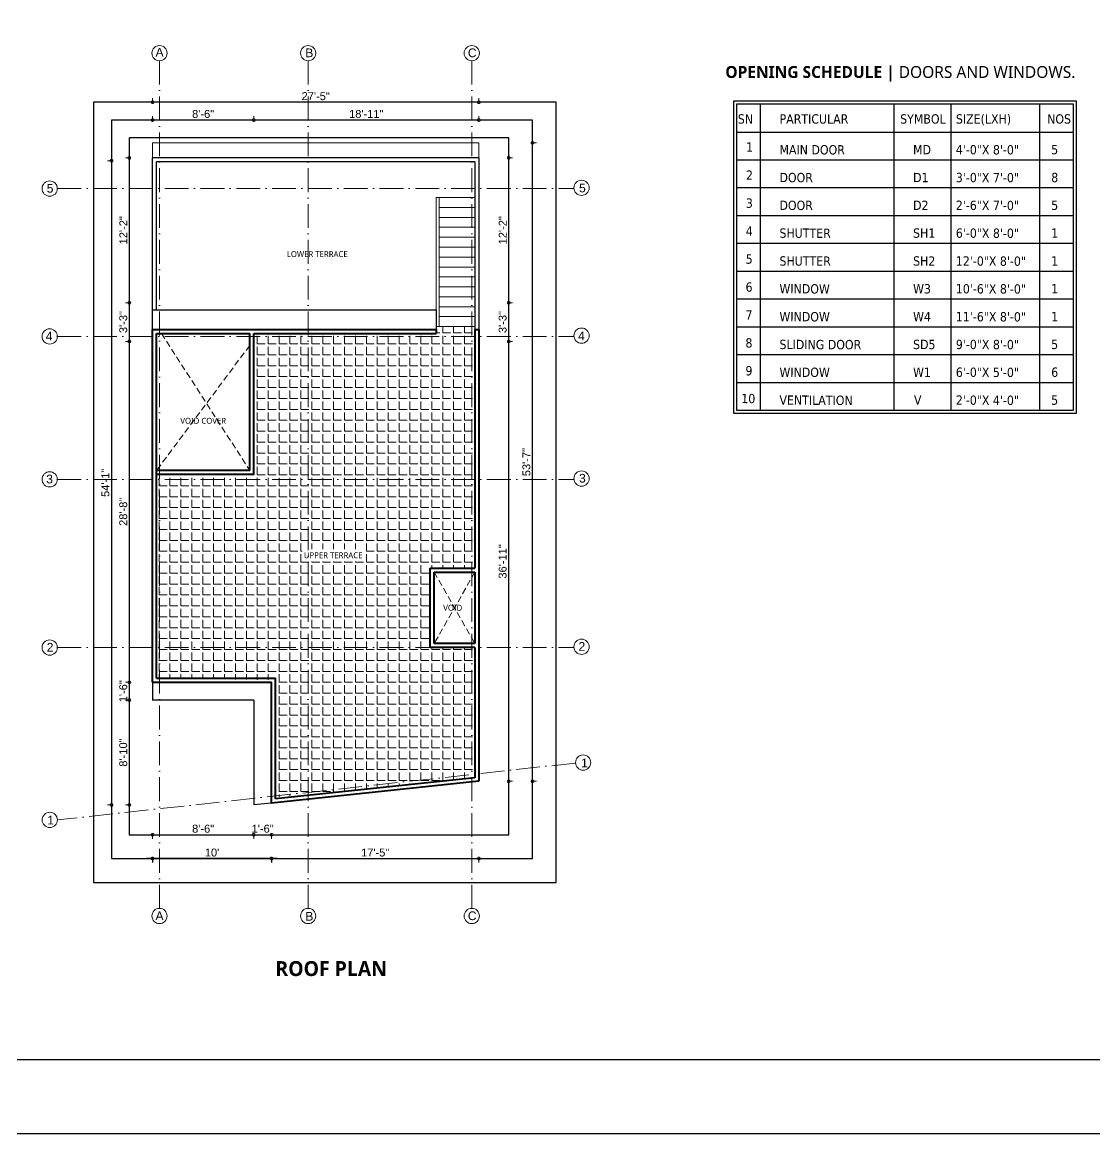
# Model space of a CAD drawing. Header units: inches. Extents: x -71 to 2682309, y -3332 to 801571.
# Drawn here: x 2656225 to 2657306, y 799331 to 800451 of the extents above; entities that cross this region are included whole.
import ezdxf

# ---------------------------------------------------------------- set-up
doc = ezdxf.new("R2010")
doc.units = ezdxf.units.IN
doc.header["$MEASUREMENT"] = 0
doc.header["$PDMODE"] = 99
doc.linetypes.add('ACAD_ISO10W100', pattern=[18, 12, -3, 0, -3])
doc.linetypes.add('HIDDEN2', pattern=[0.1875, 0.125, -0.0625])
for name, color, linetype, lineweight in [('BORDER', 5, 'Continuous', 60), ('dimension EA', 251, 'Continuous', 5), ('ele 2', 30, 'Continuous', 30), ('ELE2 RA', 130, 'Continuous', 20), ('hatch EA', 253, 'Continuous', 5), ('Overhang EA', 164, 'HIDDEN2', 5), ('stair EA', 132, 'Continuous', 5), ('Text', 7, 'Continuous', 20), ('TEXT RA', 254, 'Continuous', 20), ('TEXTURE EA', 8, 'ACAD_ISO10W100', 9), ('wall EA', 24, 'Continuous', 40), ('WALL__HALF_NEW', 42, 'Continuous', 30)]:
    doc.layers.add(name, color=color, linetype=linetype, lineweight=lineweight)
doc.layers.add('lettring', color=7, linetype='Continuous')
doc.layers.add('text EA', color=7, linetype='Continuous')
doc.styles.add('EAPL', font='arial.ttf', dxfattribs={"height": 8})
doc.styles.add('S-111', font='tahoma.ttf', dxfattribs={"height": 10})
doc.styles.get("Standard").update_dxf_attribs({"font": 'arial.ttf'})
doc.dimstyles.new('EA Copy of 1-8', dxfattribs={"dimtxt": 8, "dimasz": 6, "dimexe": 4, "dimexo": 6, "dimgap": 2, "dimtad": 1, "dimdec": 0, "dimzin": 0, "dimdsep": 46, "dimlunit": 3, "dimtxsty": 'EAPL', "dimblk": 'DOTSMALL', "dimcen": -0.09, "dimdle": 6, "dimclrd": 256, "dimclre": 256, "dimclrt": 256, "dimadec": 0, "dimazin": 0, "dimtfac": 8, "dimtdec": 0, "dimtix": 1, "dimtmove": 0, "dimatfit": 3, "dimldrblk": 'OPEN30', "dimfxl": 1, "dimfxlon": 1, "dimtolj": 1, "dimtzin": 0, "dimlwd": -1, "dimlwe": -1, "dimarcsym": 0})

# ---------------------------------------------------------------- blocks, each defined once
blk = doc.blocks.new('_DotSmall')
at = {"color": 0, "linetype": 'ByBlock', "const_width": 0.5}
blk.add_lwpolyline([(-0.0625, 0, 1), (0.0625, 0, 1)], format="xyb", close=True, dxfattribs=at)
blk = doc.blocks.new('*D405')
at = {"layer": 'Defpoints', "color": 0, "transparency": 16777216}
for p in [(2656458.3, 800352.1), (2656356.4, 800329.1), (2656458.3, 800137)]:
    blk.add_point(p, dxfattribs=at)
at = {"layer": 'dimension EA', "transparency": 16777216}
for p, q in [((2656356.4, 800351.1), (2656356.4, 800356.1)), ((2656458.3, 800351.1), (2656458.3, 800356.1)), ((2656350.4, 800352.1), (2656464.3, 800352.1))]:
    blk.add_line(p, q, dxfattribs=at)
at = {"layer": 'dimension EA', "transparency": 16777216, "xscale": 6, "yscale": 6, "zscale": 6, "rotation": 180}
blk.add_blockref('_DotSmall', (2656356.4, 800352.1), dxfattribs=at)
at = {"layer": 'dimension EA', "transparency": 16777216, "xscale": 6, "yscale": 6, "zscale": 6}
blk.add_blockref('_DotSmall', (2656458.3, 800352.1), dxfattribs=at)
at = {"layer": 'dimension EA', "transparency": 16777216, "insert": (2656407.3, 800358.2), "char_height": 8, "attachment_point": 5, "style": 'EAPL'}
blk.add_mtext('\\A1;8\'-6"', dxfattribs=at)
blk = doc.blocks.new('_Open30')
at = {"color": 0, "linetype": 'ByBlock', "lineweight": -2}
for p, q in [((-1, 0.27), (0, 0)), ((0, 0), (-1, -0.27)), ((0, 0), (-1, 0))]:
    blk.add_line(p, q, dxfattribs=at)
blk = doc.blocks.new('*D406')
at = {"layer": 'Defpoints', "color": 0, "transparency": 16777216}
for p in [(2656685.3, 800352.1), (2656685.3, 800329.1), (2656458.3, 800137)]:
    blk.add_point(p, dxfattribs=at)
at = {"layer": 'dimension EA', "transparency": 16777216}
for p, q in [((2656458.3, 800351.1), (2656458.3, 800356.1)), ((2656685.3, 800351.1), (2656685.3, 800356.1)), ((2656452.3, 800352.1), (2656691.3, 800352.1))]:
    blk.add_line(p, q, dxfattribs=at)
at = {"layer": 'dimension EA', "transparency": 16777216, "xscale": 6, "yscale": 6, "zscale": 6, "rotation": 180}
blk.add_blockref('_DotSmall', (2656458.3, 800352.1), dxfattribs=at)
at = {"layer": 'dimension EA', "transparency": 16777216, "xscale": 6, "yscale": 6, "zscale": 6}
blk.add_blockref('_DotSmall', (2656685.3, 800352.1), dxfattribs=at)
at = {"layer": 'dimension EA', "transparency": 16777216, "insert": (2656571.8, 800358.2), "char_height": 8, "attachment_point": 5, "style": 'EAPL'}
blk.add_mtext('\\A1;18\'-11"', dxfattribs=at)
blk = doc.blocks.new('*D407')
at = {"layer": 'Defpoints', "color": 0, "transparency": 16777216}
for p in [(2656685.3, 800314), (2656685.3, 800168), (2656715.4, 800168)]:
    blk.add_point(p, dxfattribs=at)
at = {"layer": 'dimension EA', "transparency": 16777216}
for p, q in [((2656714.4, 800314), (2656719.4, 800314)), ((2656715.4, 800320), (2656715.4, 800162)), ((2656714.4, 800168), (2656719.4, 800168))]:
    blk.add_line(p, q, dxfattribs=at)
at = {"layer": 'dimension EA', "transparency": 16777216, "xscale": 6, "yscale": 6, "zscale": 6}
for p, rotation in [((2656715.4, 800314), 90), ((2656715.4, 800168), 270)]:
    blk.add_blockref('_DotSmall', p, dxfattribs=dict(at, rotation=rotation))
at = {"layer": 'dimension EA', "transparency": 16777216, "insert": (2656709.4, 800241), "char_height": 8, "attachment_point": 5, "rotation": 90, "style": 'EAPL'}
blk.add_mtext('\\A1;12\'-2"', dxfattribs=at)
blk = doc.blocks.new('*D408')
at = {"layer": 'Defpoints', "color": 0, "transparency": 16777216}
for p in [(2656685.3, 800168), (2656685.3, 800129), (2656715.4, 800129)]:
    blk.add_point(p, dxfattribs=at)
at = {"layer": 'dimension EA', "transparency": 16777216}
for p, q in [((2656714.4, 800168), (2656719.4, 800168)), ((2656715.4, 800174), (2656715.4, 800123)), ((2656714.4, 800129), (2656719.4, 800129))]:
    blk.add_line(p, q, dxfattribs=at)
at = {"layer": 'dimension EA', "transparency": 16777216, "xscale": 6, "yscale": 6, "zscale": 6}
for p, rotation in [((2656715.4, 800168), 90), ((2656715.4, 800129), 270)]:
    blk.add_blockref('_DotSmall', p, dxfattribs=dict(at, rotation=rotation))
at = {"layer": 'dimension EA', "transparency": 16777216, "insert": (2656709.3, 800148.5), "char_height": 8, "attachment_point": 5, "rotation": 90, "style": 'EAPL'}
blk.add_mtext('\\A1;3\'-3"', dxfattribs=at)
blk = doc.blocks.new('*D415')
at = {"layer": 'Defpoints', "color": 0, "transparency": 16777216}
for p in [(2656685.3, 800129), (2656685.3, 799685.7), (2656715.4, 799685.7)]:
    blk.add_point(p, dxfattribs=at)
at = {"layer": 'dimension EA', "transparency": 16777216}
for p, q in [((2656715.4, 800135), (2656715.4, 799679.7)), ((2656714.4, 800129), (2656719.4, 800129)), ((2656714.4, 799685.7), (2656719.4, 799685.7))]:
    blk.add_line(p, q, dxfattribs=at)
at = {"layer": 'dimension EA', "transparency": 16777216, "xscale": 6, "yscale": 6, "zscale": 6}
for p, rotation in [((2656715.4, 800129), 90), ((2656715.4, 799685.7), 270)]:
    blk.add_blockref('_DotSmall', p, dxfattribs=dict(at, rotation=rotation))
at = {"layer": 'dimension EA', "transparency": 16777216, "insert": (2656709.3, 799907.3), "char_height": 8, "attachment_point": 5, "rotation": 90, "style": 'EAPL'}
blk.add_mtext('\\A1;36\'-11"', dxfattribs=at)
blk = doc.blocks.new('*D416')
at = {"layer": 'Defpoints', "color": 0, "transparency": 16777216}
for p in [(2656356.3, 799767.5), (2656458.3, 799661.9), (2656458.3, 799631.9)]:
    blk.add_point(p, dxfattribs=at)
at = {"layer": 'dimension EA', "transparency": 16777216}
for p, q in [((2656350.3, 799631.9), (2656464.3, 799631.9)), ((2656356.3, 799632.9), (2656356.3, 799627.9)), ((2656458.3, 799632.9), (2656458.3, 799627.9))]:
    blk.add_line(p, q, dxfattribs=at)
at = {"layer": 'dimension EA', "transparency": 16777216, "xscale": 6, "yscale": 6, "zscale": 6, "rotation": 180}
blk.add_blockref('_DotSmall', (2656356.3, 799631.9), dxfattribs=at)
at = {"layer": 'dimension EA', "transparency": 16777216, "xscale": 6, "yscale": 6, "zscale": 6}
blk.add_blockref('_DotSmall', (2656458.3, 799631.9), dxfattribs=at)
at = {"layer": 'dimension EA', "transparency": 16777216, "insert": (2656407.3, 799637.9), "char_height": 8, "attachment_point": 5, "style": 'EAPL'}
blk.add_mtext('\\A1;8\'-6"', dxfattribs=at)
blk = doc.blocks.new('*D417')
at = {"layer": 'Defpoints', "color": 0, "transparency": 16777216}
for p in [(2656458.3, 799661.9), (2656476.3, 799663.7), (2656476.3, 799631.9)]:
    blk.add_point(p, dxfattribs=at)
at = {"layer": 'dimension EA', "transparency": 16777216}
for p, q in [((2656458.3, 799631.9), (2656452.3, 799631.9)), ((2656458.3, 799632.9), (2656458.3, 799627.9)), ((2656458.3, 799631.9), (2656476.3, 799631.9)), ((2656476.3, 799632.9), (2656476.3, 799627.9)), ((2656476.3, 799631.9), (2656482.3, 799631.9))]:
    blk.add_line(p, q, dxfattribs=at)
at = {"layer": 'dimension EA', "transparency": 16777216, "xscale": 6, "yscale": 6, "zscale": 6}
blk.add_blockref('_DotSmall', (2656458.3, 799631.9), dxfattribs=at)
at = {"layer": 'dimension EA', "transparency": 16777216, "xscale": 6, "yscale": 6, "zscale": 6, "rotation": 180}
blk.add_blockref('_DotSmall', (2656476.3, 799631.9), dxfattribs=at)
at = {"layer": 'dimension EA', "transparency": 16777216, "insert": (2656467.3, 799637.9), "char_height": 8, "attachment_point": 5, "style": 'EAPL'}
blk.add_mtext('\\A1;1\'-6"', dxfattribs=at)
blk = doc.blocks.new('*D404')
at = {"layer": 'Defpoints', "color": 0, "transparency": 16777216}
for p in [(2656332.9, 799767.5), (2656356.3, 799767.5), (2656458.3, 799661.9)]:
    blk.add_point(p, dxfattribs=at)
at = {"layer": 'dimension EA', "transparency": 16777216}
for p, q in [((2656332.9, 799655.9), (2656332.9, 799773.5)), ((2656333.9, 799767.5), (2656328.9, 799767.5)), ((2656333.9, 799661.9), (2656328.9, 799661.9))]:
    blk.add_line(p, q, dxfattribs=at)
at = {"layer": 'dimension EA', "transparency": 16777216, "xscale": 6, "yscale": 6, "zscale": 6}
for p, rotation in [((2656332.9, 799767.5), 90), ((2656332.9, 799661.9), 270)]:
    blk.add_blockref('_DotSmall', p, dxfattribs=dict(at, rotation=rotation))
at = {"layer": 'dimension EA', "transparency": 16777216, "insert": (2656326.8, 799714.7), "char_height": 8, "attachment_point": 5, "rotation": 90, "style": 'EAPL'}
blk.add_mtext('\\A1;8\'-10"', dxfattribs=at)
blk = doc.blocks.new('*D411')
at = {"layer": 'Defpoints', "color": 0, "transparency": 16777216}
for p in [(2656332.9, 799785.5), (2656356.3, 799785.5), (2656356.3, 799767.5)]:
    blk.add_point(p, dxfattribs=at)
at = {"layer": 'dimension EA', "transparency": 16777216}
for p, q in [((2656333.9, 799785.5), (2656328.9, 799785.5)), ((2656332.9, 799785.5), (2656332.9, 799791.5)), ((2656332.9, 799767.5), (2656332.9, 799785.5)), ((2656333.9, 799767.5), (2656328.9, 799767.5)), ((2656332.9, 799767.5), (2656332.9, 799761.5))]:
    blk.add_line(p, q, dxfattribs=at)
at = {"layer": 'dimension EA', "transparency": 16777216, "xscale": 6, "yscale": 6, "zscale": 6}
for p, rotation in [((2656332.9, 799785.5), 270), ((2656332.9, 799767.5), 90)]:
    blk.add_blockref('_DotSmall', p, dxfattribs=dict(at, rotation=rotation))
at = {"layer": 'dimension EA', "transparency": 16777216, "insert": (2656326.8, 799776.5), "char_height": 8, "attachment_point": 5, "rotation": 90, "style": 'EAPL'}
blk.add_mtext('\\A1;1\'-6"', dxfattribs=at)
blk = doc.blocks.new('*D412')
at = {"layer": 'Defpoints', "color": 0, "transparency": 16777216}
for p in [(2656332.9, 800129), (2656356.3, 800129), (2656356.3, 799785.5)]:
    blk.add_point(p, dxfattribs=at)
at = {"layer": 'dimension EA', "transparency": 16777216}
for p, q in [((2656332.9, 799779.5), (2656332.9, 800135)), ((2656333.9, 800129), (2656328.9, 800129)), ((2656333.9, 799785.5), (2656328.9, 799785.5))]:
    blk.add_line(p, q, dxfattribs=at)
at = {"layer": 'dimension EA', "transparency": 16777216, "xscale": 6, "yscale": 6, "zscale": 6}
for p, rotation in [((2656332.9, 800129), 90), ((2656332.9, 799785.5), 270)]:
    blk.add_blockref('_DotSmall', p, dxfattribs=dict(at, rotation=rotation))
at = {"layer": 'dimension EA', "transparency": 16777216, "insert": (2656326.8, 799957.3), "char_height": 8, "attachment_point": 5, "rotation": 90, "style": 'EAPL'}
blk.add_mtext('\\A1;28\'-8"', dxfattribs=at)
blk = doc.blocks.new('*D413')
at = {"layer": 'Defpoints', "color": 0, "transparency": 16777216}
for p in [(2656332.9, 800168), (2656356.3, 800168), (2656356.3, 800129)]:
    blk.add_point(p, dxfattribs=at)
at = {"layer": 'dimension EA', "transparency": 16777216}
for p, q in [((2656333.9, 800168), (2656328.9, 800168)), ((2656332.9, 800123), (2656332.9, 800174)), ((2656333.9, 800129), (2656328.9, 800129))]:
    blk.add_line(p, q, dxfattribs=at)
at = {"layer": 'dimension EA', "transparency": 16777216, "xscale": 6, "yscale": 6, "zscale": 6}
for p, rotation in [((2656332.9, 800168), 90), ((2656332.9, 800129), 270)]:
    blk.add_blockref('_DotSmall', p, dxfattribs=dict(at, rotation=rotation))
at = {"layer": 'dimension EA', "transparency": 16777216, "insert": (2656326.8, 800148.5), "char_height": 8, "attachment_point": 5, "rotation": 90, "style": 'EAPL'}
blk.add_mtext('\\A1;3\'-3"', dxfattribs=at)
blk = doc.blocks.new('*D414')
at = {"layer": 'Defpoints', "color": 0, "transparency": 16777216}
for p in [(2656332.9, 800314), (2656356.3, 800314), (2656356.3, 800168)]:
    blk.add_point(p, dxfattribs=at)
at = {"layer": 'dimension EA', "transparency": 16777216}
for p, q in [((2656333.9, 800314), (2656328.9, 800314)), ((2656332.9, 800162), (2656332.9, 800320)), ((2656333.9, 800168), (2656328.9, 800168))]:
    blk.add_line(p, q, dxfattribs=at)
at = {"layer": 'dimension EA', "transparency": 16777216, "xscale": 6, "yscale": 6, "zscale": 6}
for p, rotation in [((2656332.9, 800314), 90), ((2656332.9, 800168), 270)]:
    blk.add_blockref('_DotSmall', p, dxfattribs=dict(at, rotation=rotation))
at = {"layer": 'dimension EA', "transparency": 16777216, "insert": (2656326.9, 800241), "char_height": 8, "attachment_point": 5, "rotation": 90, "style": 'EAPL'}
blk.add_mtext('\\A1;12\'-2"', dxfattribs=at)
blk = doc.blocks.new('*D402')
at = {"layer": 'Defpoints', "color": 0, "transparency": 16777216}
for p in [(2656356.4, 800311.1), (2656314.9, 799661.9), (2656458.3, 799661.9)]:
    blk.add_point(p, dxfattribs=at)
at = {"layer": 'dimension EA', "transparency": 16777216}
for p, q in [((2656315.9, 800311.1), (2656310.9, 800311.1)), ((2656314.9, 800317.1), (2656314.9, 799655.9)), ((2656315.9, 799661.9), (2656310.9, 799661.9))]:
    blk.add_line(p, q, dxfattribs=at)
at = {"layer": 'dimension EA', "transparency": 16777216, "xscale": 6, "yscale": 6, "zscale": 6}
for p, rotation in [((2656314.9, 800311.1), 90), ((2656314.9, 799661.9), 270)]:
    blk.add_blockref('_DotSmall', p, dxfattribs=dict(at, rotation=rotation))
at = {"layer": 'dimension EA', "transparency": 16777216, "insert": (2656308.8, 799986.5), "char_height": 8, "attachment_point": 5, "rotation": 90, "style": 'EAPL'}
blk.add_mtext('\\A1;54\'-1"', dxfattribs=at)
blk = doc.blocks.new('*D403')
at = {"layer": 'Defpoints', "color": 0, "transparency": 16777216}
for p in [(2656685.3, 799685.7), (2656476.3, 799663.7), (2656685.3, 799607.9)]:
    blk.add_point(p, dxfattribs=at)
at = {"layer": 'dimension EA', "transparency": 16777216}
for p, q in [((2656470.3, 799607.9), (2656691.3, 799607.9)), ((2656476.3, 799608.9), (2656476.3, 799603.9)), ((2656685.3, 799608.9), (2656685.3, 799603.9))]:
    blk.add_line(p, q, dxfattribs=at)
at = {"layer": 'dimension EA', "transparency": 16777216, "xscale": 6, "yscale": 6, "zscale": 6, "rotation": 180}
blk.add_blockref('_DotSmall', (2656476.3, 799607.9), dxfattribs=at)
at = {"layer": 'dimension EA', "transparency": 16777216, "xscale": 6, "yscale": 6, "zscale": 6}
blk.add_blockref('_DotSmall', (2656685.3, 799607.9), dxfattribs=at)
at = {"layer": 'dimension EA', "transparency": 16777216, "insert": (2656580.8, 799613.9), "char_height": 8, "attachment_point": 5, "style": 'EAPL'}
blk.add_mtext('\\A1;17\'-5"', dxfattribs=at)
blk = doc.blocks.new('*D409')
at = {"layer": 'Defpoints', "color": 0, "transparency": 16777216}
for p in [(2656685.3, 800329.1), (2656739.4, 800329.1), (2656685.3, 799685.7)]:
    blk.add_point(p, dxfattribs=at)
at = {"layer": 'dimension EA', "transparency": 16777216}
for p, q in [((2656739.4, 799679.7), (2656739.4, 800335.1)), ((2656738.4, 800329.1), (2656743.4, 800329.1)), ((2656738.4, 799685.7), (2656743.4, 799685.7))]:
    blk.add_line(p, q, dxfattribs=at)
at = {"layer": 'dimension EA', "transparency": 16777216, "xscale": 6, "yscale": 6, "zscale": 6}
for p, rotation in [((2656739.4, 800329.1), 90), ((2656739.4, 799685.7), 270)]:
    blk.add_blockref('_DotSmall', p, dxfattribs=dict(at, rotation=rotation))
at = {"layer": 'dimension EA', "transparency": 16777216, "insert": (2656733.3, 800007.4), "char_height": 8, "attachment_point": 5, "rotation": 90, "style": 'EAPL'}
blk.add_mtext('\\A1;53\'-7"', dxfattribs=at)
blk = doc.blocks.new('*D410')
at = {"layer": 'Defpoints', "color": 0, "transparency": 16777216}
for p in [(2656356.4, 800370), (2656356.4, 800328.5), (2656685.3, 800328.5)]:
    blk.add_point(p, dxfattribs=at)
at = {"layer": 'dimension EA', "transparency": 16777216}
for p, q in [((2656691.3, 800370), (2656350.4, 800370)), ((2656356.4, 800369), (2656356.4, 800374)), ((2656685.3, 800369), (2656685.3, 800374))]:
    blk.add_line(p, q, dxfattribs=at)
at = {"layer": 'dimension EA', "transparency": 16777216, "xscale": 6, "yscale": 6, "zscale": 6, "rotation": 180}
blk.add_blockref('_DotSmall', (2656356.4, 800370), dxfattribs=at)
at = {"layer": 'dimension EA', "transparency": 16777216, "xscale": 6, "yscale": 6, "zscale": 6}
blk.add_blockref('_DotSmall', (2656685.3, 800370), dxfattribs=at)
at = {"layer": 'dimension EA', "transparency": 16777216, "insert": (2656520.8, 800376.1), "char_height": 8, "attachment_point": 5, "style": 'EAPL'}
blk.add_mtext('\\A1;27\'-5"', dxfattribs=at)
blk = doc.blocks.new('*D481')
at = {"layer": 'Defpoints', "color": 0, "transparency": 16777216}
for p in [(2656356.3, 799809.5), (2656476.3, 799687.7), (2656356.3, 799607.9)]:
    blk.add_point(p, dxfattribs=at)
at = {"layer": 'lettring', "transparency": 16777216}
for p, q in [((2656482.3, 799607.9), (2656350.3, 799607.9)), ((2656356.3, 799608.9), (2656356.3, 799603.9)), ((2656476.3, 799608.9), (2656476.3, 799603.9))]:
    blk.add_line(p, q, dxfattribs=at)
at = {"layer": 'lettring', "transparency": 16777216, "xscale": 6, "yscale": 6, "zscale": 6, "rotation": 180}
blk.add_blockref('_DotSmall', (2656356.3, 799607.9), dxfattribs=at)
at = {"layer": 'lettring', "transparency": 16777216, "xscale": 6, "yscale": 6, "zscale": 6}
blk.add_blockref('_DotSmall', (2656476.3, 799607.9), dxfattribs=at)
at = {"layer": 'lettring', "transparency": 16777216, "insert": (2656416.3, 799613.9), "char_height": 8, "attachment_point": 5, "style": 'EAPL'}
blk.add_mtext("\\A1;10'", dxfattribs=at)

msp = doc.modelspace()

# ---------------------------------------------------------------- hatches: boundary and pattern name
at = {"layer": 'hatch EA', "transparency": 33554585}
h = msp.add_hatch(dxfattribs=at)
h.set_pattern_fill('ANGLE', color=256, scale=40)
h.set_pattern_definition([(0, (11434.874, 7664.52), (0, 11), [8, -3]), (90, (11434.874, 7664.52), (-11, 7e-16), [8, -3])])
h.paths.add_polyline_path([(2656681.3, 800144), (2656681.3, 799900.5), (2656636.3, 799900.5), (2656636.3, 799820.5), (2656681.3, 799820.5), (2656681.3, 799689.3), (2656480.3, 799669.8), (2656480.3, 799787.9), (2656360.3, 799789.5), (2656360.3, 799995), (2656458.3, 799995), (2656458.3, 800137), (2656642.3, 800137), (2656642.3, 800144)])
h.paths.add_polyline_path([(2656507, 799907.2), (2656569.5, 799907.2), (2656569.5, 799919.8), (2656507, 799919.8)], flags=16)

# ---------------------------------------------------------------- linework, layer by layer
at = {"layer": 'BORDER', "lineweight": 30}
msp.add_lwpolyline([(2658534, 801496), (2656997.9, 801496), (2655557.4, 801496), (2655557.4, 800447.6), (2655557.4, 799405.3), (2656997.9, 799405.3), (2658534, 799405.3)], dxfattribs=at)
at = {"layer": 'Defpoints'}
for points in [[(2655428.8, 801570.8), (2658596.8, 801570.8), (2658596.8, 799330.5), (2655428.8, 799330.5)], [(2656296.9, 799583.9), (2656763.4, 799583.9), (2656763.4, 800370), (2656296.9, 800370)], [(2656314.9, 799607.9), (2656739.4, 799607.9), (2656739.4, 800352), (2656314.9, 800352)], [(2656332.9, 799631.9), (2656715.4, 799631.9), (2656715.4, 800334.3), (2656332.9, 800334)]]:
    msp.add_lwpolyline(points, close=True, dxfattribs=at)
at = {"layer": 'ele 2'}
for p, q in [((2656968.9, 800368.1), (2656968.9, 800059.7)), ((2657103.6, 800368.1), (2657103.6, 800059.7)), ((2657161.3, 800368.1), (2657161.3, 800059.7)), ((2657250.6, 800368.1), (2657250.6, 800059.7)), ((2656945, 800340), (2657285, 800340)), ((2656945, 800312), (2657285, 800312)), ((2656945, 800284), (2657285, 800284)), ((2656945, 800255.9), (2657285, 800255.9)), ((2656945, 800227.9), (2657285, 800227.9)), ((2656945, 800199.8), (2657285, 800199.8)), ((2656945, 800171.8), (2657285, 800171.8)), ((2656945, 800143.8), (2657285, 800143.8)), ((2656945, 800115.7), (2657285, 800115.7)), ((2656945, 800087.7), (2657285, 800087.7))]:
    msp.add_line(p, q, dxfattribs=at)
for points in [[(2656942, 800056.7), (2657288, 800056.7), (2657288, 800371.1), (2656942, 800371.1)], [(2656945, 800059.7), (2657285, 800059.7), (2657285, 800368.1), (2656945, 800368.1)]]:
    msp.add_lwpolyline(points, close=True, dxfattribs=at)
at = {"layer": 'ELE2 RA'}
for p, q in [((2656685.3, 800329.1), (2656356.4, 800329.1)), ((2656356.4, 800290.6), (2656356.4, 800329.1)), ((2656685.3, 800329.1), (2656685.3, 800290.6))]:
    msp.add_line(p, q, dxfattribs=at)
at = {"layer": 'Overhang EA', "ltscale": 50}
for p, q in [((2656365.3, 800137), (2656454.3, 799999)), ((2656454.3, 800125), (2656360.3, 799999)), ((2656681.3, 799896.5), (2656640.3, 799824.5)), ((2656640.3, 799896.5), (2656681.3, 799824.5))]:
    msp.add_line(p, q, dxfattribs=at)
at = {"layer": 'stair EA'}
for p, q in [((2656681.3, 800274), (2656642.3, 800274)), ((2656642.3, 800274), (2656642.3, 800141)), ((2656645.3, 800274), (2656645.3, 800144)), ((2656681.3, 800264), (2656645.3, 800264)), ((2656681.3, 800254), (2656645.3, 800254)), ((2656681.3, 800244), (2656645.3, 800244)), ((2656681.3, 800234), (2656645.3, 800234)), ((2656681.3, 800224), (2656645.3, 800224)), ((2656681.3, 800214), (2656645.3, 800214)), ((2656681.3, 800204), (2656645.3, 800204)), ((2656681.3, 800194), (2656645.3, 800194)), ((2656681.3, 800184), (2656645.3, 800184)), ((2656681.3, 800174), (2656645.3, 800174)), ((2656681.3, 800164), (2656645.3, 800164)), ((2656681.3, 800154), (2656645.3, 800154)), ((2656681.3, 800144), (2656642.3, 800144))]:
    msp.add_line(p, q, dxfattribs=at)
at = {"layer": 'TEXTURE EA', "linetype": 'ACAD_ISO10W100', "ltscale": 2}
for p, q in [((2656363.3, 800411.8), (2656363.3, 799557.6)), ((2656513.2, 800411.8), (2656513.2, 799557.6)), ((2656678.2, 800411.8), (2656678.2, 799557.6)), ((2656260.3, 800283), (2656781.2, 800283)), ((2656260.3, 800134), (2656781.2, 800134)), ((2656260.3, 799990), (2656781.2, 799990)), ((2656260.3, 799820.5), (2656781.2, 799820.5)), ((2656782.8, 799704.1), (2656260.3, 799646.8))]:
    msp.add_line(p, q, dxfattribs=at)
at = {"layer": 'TEXTURE EA', "linetype": 'ByBlock', "ltscale": 2}
for centre in [(2656363.3, 800419.5), (2656513.2, 800419.5), (2656678.2, 800419.5), (2656252.6, 800283), (2656788.9, 800283.8), (2656788.9, 800134.8), (2656252.6, 800134), (2656252.6, 799990), (2656788.9, 799990.8), (2656788.9, 799821.3), (2656252.6, 799820.5), (2656790.5, 799704.6), (2656252.7, 799646.8), (2656363.3, 799550), (2656513.2, 799550), (2656678.2, 799550)]:
    msp.add_circle(centre, 7.69, dxfattribs=at)
at = {"layer": 'wall EA'}
for p, q in [((2656356.3, 799785.5), (2656356.3, 800141)), ((2656356.3, 800141), (2656642.3, 800141)), ((2656360.3, 800137), (2656454.3, 800137)), ((2656360.3, 799995), (2656360.3, 800137)), ((2656454.3, 799999), (2656454.3, 800137)), ((2656458.3, 799995), (2656458.3, 800137)), ((2656458.3, 800137), (2656642.3, 800137)), ((2656642.3, 800141), (2656642.3, 800137)), ((2656681.3, 800141), (2656681.3, 799900.5)), ((2656681.3, 800141), (2656685.3, 800141)), ((2656685.3, 800141), (2656685.3, 799685.7)), ((2656454.3, 799999), (2656360.3, 799999)), ((2656458.3, 799995), (2656458.3, 799999)), ((2656360.3, 799789.5), (2656360.3, 799995)), ((2656458.3, 799995), (2656360.3, 799995)), ((2656636.3, 799900.5), (2656681.3, 799900.5)), ((2656636.3, 799820.5), (2656636.3, 799900.5)), ((2656640.3, 799896.5), (2656681.3, 799896.5)), ((2656640.3, 799824.5), (2656640.3, 799896.5)), ((2656681.3, 799896.5), (2656681.3, 799824.5)), ((2656681.3, 799820.5), (2656636.3, 799820.5)), ((2656681.3, 799824.5), (2656640.3, 799824.5)), ((2656681.3, 799820.5), (2656681.3, 799689.3)), ((2656356.3, 799785.5), (2656476.3, 799785.5)), ((2656360.3, 799789.5), (2656480.3, 799789.5)), ((2656476.3, 799663.7), (2656476.3, 799785.5)), ((2656480.3, 799668.2), (2656480.3, 799789.5)), ((2656685.3, 799685.7), (2656476.3, 799663.7)), ((2656681.3, 799689.3), (2656480.3, 799668.2))]:
    msp.add_line(p, q, dxfattribs=at)
at = {"layer": 'WALL__HALF_NEW'}
for p, q in [((2656356.3, 800168), (2656356.3, 800314)), ((2656685.3, 800314), (2656356.3, 800314)), ((2656685.3, 800314), (2656685.3, 800168)), ((2656360.3, 800161), (2656360.3, 800310)), ((2656681.3, 800310), (2656360.3, 800310)), ((2656681.3, 800310), (2656681.3, 800141)), ((2656356.3, 800129), (2656356.3, 800168)), ((2656685.3, 800168), (2656685.3, 800129)), ((2656356.3, 800161), (2656642.3, 800161)), ((2656642.3, 800161), (2656642.3, 800141)), ((2656356.3, 799785.5), (2656356.3, 799767.5)), ((2656458.3, 799767.5), (2656356.3, 799767.5)), ((2656458.3, 799767.5), (2656458.3, 799661.9)), ((2656476.3, 799663.7), (2656458.3, 799661.9))]:
    msp.add_line(p, q, dxfattribs=at)

# ---------------------------------------------------------------- texts
at = {"layer": 'Text', "ltscale": 0.5, "style": 'S-111'}
for s, p in [('SN', (2656946.4, 800348.5)), ('SYMBOL', (2657110.1, 800348.5)), ('SIZE(LXH)', (2657166.3, 800348.5)), ('NOS', (2657258.3, 800348.5))]:
    msp.add_text(s, height=9.4, dxfattribs=at).set_placement(p)
at = {"layer": 'Text', "ltscale": 0.75, "style": 'S-111'}
msp.add_text('PARTICULAR', height=9.4, dxfattribs=at).set_placement((2656988.5, 800348.5))
for s, height, p in [('1', 9.4, (2656954.7, 800320.2)), ('MAIN DOOR', 9.4, (2656988.4, 800317.6)), ('MD', 9.4, (2657123.1, 800317.6)), ('4\'-0"X 8\'-0"', 9.405, (2657166.2, 800317.6)), ('5', 9.4, (2657262.4, 800317.6)), ('2', 9.4, (2656954.6, 800291.9)), ('DOOR', 9.4, (2656988.4, 800289.5)), ('D1', 9.4, (2657123.1, 800289.5)), ('3\'-0"X 7\'-0"', 9.405, (2657166.2, 800289.5)), ('8', 9.4, (2657262.4, 800289.5)), ('3', 9.4, (2656954.5, 800263.7)), ('DOOR', 9.4, (2656988.4, 800261.5)), ('D2', 9.4, (2657123.1, 800261.5)), ('2\'-6"X 7\'-0"', 9.405, (2657166.2, 800261.5)), ('5', 9.4, (2657262.4, 800261.5)), ('4', 9.4, (2656954.4, 800235.5)), ('SHUTTER', 9.4, (2656988.4, 800233.5)), ('SH1', 9.4, (2657123.1, 800233.5)), ('6\'-0"X 8\'-0"', 9.405, (2657166.2, 800233.5)), ('1', 9.4, (2657262.4, 800233.5)), ('5', 9.4, (2656954.3, 800207.3)), ('SHUTTER', 9.4, (2656988.4, 800205.4)), ('SH2', 9.4, (2657123.1, 800205.4)), ('12\'-0"X 8\'-0"', 9.405, (2657166.2, 800205.4)), ('1', 9.4, (2657262.4, 800205.4)), ('6', 9.4, (2656954.2, 800179.1)), ('WINDOW', 9.4, (2656988.4, 800177.4)), ('W3', 9.4, (2657123.1, 800177.4)), ('10\'-6"X 8\'-0"', 9.405, (2657166.2, 800177.4)), ('1', 9.4, (2657262.4, 800177.4)), ('7', 9.4, (2656954.1, 800150.9)), ('WINDOW', 9.4, (2656988.4, 800149.3)), ('W4', 9.4, (2657123.1, 800149.3)), ('11\'-6"X 8\'-0"', 9.405, (2657166.2, 800149.3)), ('1', 9.4, (2657262.4, 800149.3)), ('8', 9.4, (2656954.1, 800122.8)), ('SLIDING DOOR', 9.405, (2656988.4, 800121.3)), ('SD5', 9.4, (2657123.1, 800121.3)), ('9\'-0"X 8\'-0"', 9.405, (2657166.2, 800121.3)), ('5', 9.4, (2657262.4, 800121.3)), ('9', 9.4, (2656954.1, 800094.8)), ('WINDOW', 9.4, (2656988.4, 800093.3)), ('W1', 9.4, (2657123.1, 800093.3)), ('6\'-0"X 5\'-0"', 9.405, (2657166.2, 800093.3)), ('6', 9.4, (2657262.4, 800093.3)), ('10', 9.4, (2656949.9, 800066.8)), ('VENTILATION', 9.405, (2656988.4, 800065.2)), ('V', 9.4, (2657124, 800065.3)), ('2\'-0"X 4\'-0"', 9.405, (2657166.2, 800065.2)), ('5', 9.4, (2657262.4, 800065.2))]:
    msp.add_text(s, height=height, rotation=359.8014, dxfattribs=at).set_placement(p)
at = {"layer": 'Text', "attachment_point": 5}
for s, insert, char_height, width in [('{\\fTrebuchet MS|b1|i0|c0|p34;OPENING SCHEDULE | \\fTrebuchet MS|b0|i0|c0|p34;DOORS AND WINDOWS.}', (2657110.3, 800398.6), 12, 363.033), ('{\\fTrebuchet MS|b1|i0|c0|p34;ROOF PLAN}', (2656536.4, 799496.9), 15, 319.193)]:
    msp.add_mtext(s, dxfattribs=dict(at, insert=insert, char_height=char_height, width=width))
at = {"layer": 'text EA', "char_height": 6, "width": 87.916, "attachment_point": 2}
for s, insert in [('{\\fTrebuchet MS|b0|i0|c0|p34;LOWER TERRACE}', (2656522.4, 800220)), ('{\\fTrebuchet MS|b0|i0|c0|p34;VOID COVER}', (2656407.4, 800052)), ('{\\fTrebuchet MS|b0|i0|c0|p34;UPPER TERRACE}', (2656538.4, 799916.5)), ('{\\fTrebuchet MS|b0|i0|c0|p34;VOID}', (2656659, 799863.6))]:
    msp.add_mtext(s, dxfattribs=dict(at, insert=insert))
at = {"layer": 'TEXT RA', "char_height": 8.76, "attachment_point": 1}
for s, insert in [('A', (2656359.3, 800424.7)), ('B', (2656510.3, 800424.2)), ('C', (2656674.2, 800424.2)), ('5', (2656249.6, 800287.7)), ('5', (2656786.3, 800288)), ('4', (2656248.6, 800138.7)), ('4', (2656785.3, 800139)), ('3', (2656249.1, 799994.7)), ('3', (2656786.3, 799995.5)), ('2', (2656249.6, 799825.2)), ('2', (2656785.8, 799826)), ('1', (2656788.4, 799708.7)), ('1', (2656250.1, 799651)), ('A', (2656359.3, 799554.6)), ('B', (2656510.3, 799554.1)), ('C', (2656674.2, 799554.6))]:
    msp.add_mtext_dynamic_manual_height_columns(s, width=8.764, gutter_width=43.8, heights=[0], dxfattribs=dict(at, insert=insert))

# ---------------------------------------------------------------- dimensions: what is measured, and where the dimension line sits
at = {"layer": 'dimension EA'}
for base, p1, p2, picture, middle in [((2656356.4, 800370), (2656685.3, 800328.5), (2656356.4, 800328.5), '*D410', (2656520.8, 800376.1)), ((2656458.3, 800352.1), (2656356.4, 800329.1), (2656458.3, 800137), '*D405', (2656407.3, 800358.2)), ((2656458.3, 799631.9), (2656356.3, 799767.5), (2656458.3, 799661.9), '*D416', (2656407.3, 799637.9)), ((2656685.3, 799607.9), (2656476.3, 799663.7), (2656685.3, 799685.7), '*D403', (2656580.8, 799613.9))]:
    dim = msp.add_linear_dim(base=base, p1=p1, p2=p2, dimstyle='EA Copy of 1-8', dxfattribs=at)
    dim.commit()
    dim.dimension.update_dxf_attribs({"geometry": picture, "text_midpoint": middle})
for base, p1, p2, picture, middle in [((2656685.3, 800352.1), (2656458.3, 800137), (2656685.3, 800329.1), '*D406', (2656571.8, 800358.2)), ((2656476.3, 799631.9), (2656458.3, 799661.9), (2656476.3, 799663.7), '*D417', (2656467.3, 799637.9))]:
    dim = msp.add_linear_dim(base=base, p1=p1, p2=p2, dimstyle='EA Copy of 1-8', override={"dimtmove": 1}, dxfattribs=at)
    dim.commit()
    dim.dimension.update_dxf_attribs({"geometry": picture, "text_midpoint": middle})
for base, p1, p2, picture, middle in [((2656739.4, 800329.1), (2656685.3, 799685.7), (2656685.3, 800329.1), '*D409', (2656733.3, 800007.4)), ((2656314.9, 799661.9), (2656356.4, 800311.1), (2656458.3, 799661.9), '*D402', (2656308.8, 799986.5)), ((2656332.9, 799767.5), (2656458.3, 799661.9), (2656356.3, 799767.5), '*D404', (2656326.8, 799714.7))]:
    dim = msp.add_linear_dim(base=base, p1=p1, p2=p2, angle=90, dimstyle='EA Copy of 1-8', dxfattribs=at)
    dim.commit()
    dim.dimension.update_dxf_attribs({"geometry": picture, "text_midpoint": middle})
for base, p1, p2, picture, middle in [((2656332.9, 800314), (2656356.3, 800168), (2656356.3, 800314), '*D414', (2656326.9, 800241)), ((2656715.4, 800168), (2656685.3, 800314), (2656685.3, 800168), '*D407', (2656709.4, 800241)), ((2656332.9, 800168), (2656356.3, 800129), (2656356.3, 800168), '*D413', (2656326.8, 800148.5)), ((2656715.4, 800129), (2656685.3, 800168), (2656685.3, 800129), '*D408', (2656709.3, 800148.5)), ((2656332.8845, 800129.0201), (2656356.337, 799785.52), (2656356.3372, 800129.0201), '*D412', (2656326.7999, 799957.27)), ((2656715.4, 799685.7), (2656685.3, 800129), (2656685.3, 799685.7), '*D415', (2656709.3, 799907.3)), ((2656332.9, 799785.5), (2656356.3, 799767.5), (2656356.3, 799785.5), '*D411', (2656326.8, 799776.5))]:
    dim = msp.add_linear_dim(base=base, p1=p1, p2=p2, angle=90, dimstyle='EA Copy of 1-8', override={"dimtmove": 1}, dxfattribs=at)
    dim.commit()
    dim.dimension.update_dxf_attribs({"geometry": picture, "text_midpoint": middle})
at = {"layer": 'lettring'}
dim = msp.add_linear_dim(base=(2656356.3, 799607.9), p1=(2656476.3, 799687.7), p2=(2656356.3, 799809.5), dimstyle='EA Copy of 1-8', dxfattribs=at)
dim.commit()
dim.dimension.update_dxf_attribs({"geometry": '*D481', "text_midpoint": (2656416.3, 799613.9)})

doc.saveas('drawing.dxf')
